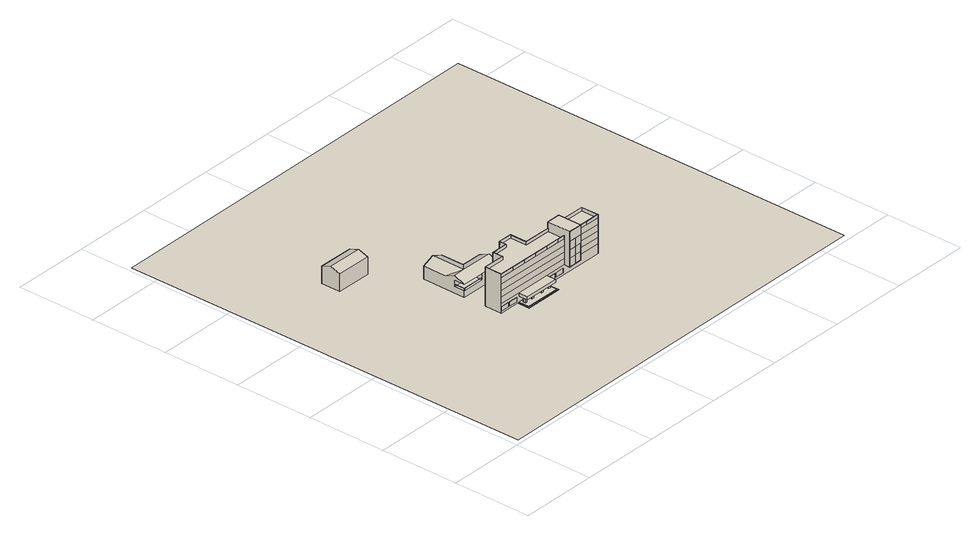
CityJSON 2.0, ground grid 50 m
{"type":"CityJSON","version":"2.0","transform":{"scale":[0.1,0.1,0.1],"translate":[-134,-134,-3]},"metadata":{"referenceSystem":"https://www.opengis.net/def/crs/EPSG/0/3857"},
"CityObjects":{
"building1":{"type":"Building","geometry":[{"type":"MultiSurface","lod":"2","boundaries":[[[0,1,2,3]],[[4,5,6,7]],[[3,6,5,8,0]],[[0,8,9,1]],[[1,9,4,7,2]],[[2,7,6,3]],[[5,4,9,8]]]}]},
"building2":{"type":"Building","geometry":[{"type":"MultiSurface","lod":"3","boundaries":[[[10,11,12,13]],[[14,15,16,17,18]],[[12,19,16,15]],[[20,21,22,23,24,25,26,27,28,29,30,31]],[[19,20,31]],[[12,11,32,19]],[[33,34,35,36,37,38]],[[13,12,15,14]],[[21,32,11,10,22]],[[38,17,16,19,31,30]],[[35,39,24,23,18,17,38,37,36]],[[28,27,40,25,24,41]],[[38,33,29,30]],[[39,35,34,26,25,24]],[[33,29,28,27,26,34]],[[42,36,37,41,24,39]],[[13,14,18,23,22,10]],[[41,37,43,44,45,28]],[[19,32,21,20]]]}]},
"building3":{"type":"Building","geometry":[{"type":"MultiSurface","lod":"3","boundaries":[[[46,47,48,49]],[[50,51,52,53]],[[53,52,54,55]],[[55,54,56,57]],[[57,56,58,59]],[[59,58,60,61]],[[61,60,62,63,64,65,66,67]],[[67,66,68,69,70,71,72,73,74]],[[75,76,51,50]],[[77,78,73,72]],[[79,80,78,81]],[[82,77,72,71]],[[83,84,85,86]],[[87,88,89,90,85,84,91,76,75]],[[92,86,85,90]],[[93,92,90,89]],[[94,95,80,93,89,88]],[[96,82,71,70]],[[64,63,97,98]],[[99,100,101,83,86,92,93,80,79,97,63,62,102,103]],[[104,105,106,107]],[[108,109,110,111]],[[112,113,114,115]],[[116,117,118,119]],[[120,121,122,123]],[[124,125,126,127]],[[128,129,130,131]],[[132,133,102,62,60,58,56,54,52,51,76,91,101,100,134,135,136,137,138,139]],[[140,132,139,141]],[[142,133,132,140]],[[103,102,133,142]],[[99,143,134,100]],[[144,136,135,145]],[[146,137,136,144]],[[147,138,137,146]],[[141,139,138,147]],[[145,135,134,143]],[[147,146,144,145,143,99,103,142,140,141]],[[97,79,81,98],[114,113,112,115],[127,126,125,124],[121,120,123,122],[118,117,116,119],[130,129,128,131],[104,107,106,105],[110,109,108,111]],[[148,149,150,151]],[[152,153,154,155,65,64,98,81,78,77,82,96,156,157]],[[152,158,149,148,159,153]],[[153,159,148,151,154]],[[160,150,149,158,152,157,68,66,65,155]],[[155,154,151,150,160]],[[69,156,96,70]],[[161,162,163,164]],[[165,166,167,168]],[[169,170,171,172]],[[173,174,175,176]],[[177,178,179,180]],[[181,182,183,184]],[[185,186,187,188]],[[68,157,156,69],[187,186,185,188],[183,182,181,184]],[[189,190,191,192]],[[83,101,91,84],[163,162,161,164],[178,177,180,179],[174,173,176,175],[170,169,172,171],[166,165,168,167],[192,191,190,189]],[[193,194,195,196]],[[197,193,196,94]],[[198,194,193,197],[199,200,201,202],[203,204,205,206],[207,208,209,210],[211,212,213,214]],[[95,195,194,198]],[[94,196,195,95]],[[215,216,217,218]],[[219,218,220,221],[217,216,215,218]],[[222,223,224,225]],[[226,225,227,228],[224,223,222,225]],[[229,230,231,232],[233,234,235,236]],[[235,234,233,236]],[[237,238,239,240]],[[241,242,237,243],[239,238,237,240]],[[244,245,246,247]],[[50,53,55,57,59,61,67,74,247,246,87,75]],[[247,248,249,244]],[[244,249,250,245]],[[245,250,251,246]],[[249,248,252,253,254,255,251,250]],[[197,94,88,87,246,251,255,256,257,252,248,247,74,73,78,80,95,198],[227,225,226,228],[218,219,221,220],[237,242,241,243],[230,229,232,231]],[[247,246,251,255,256,257,252,248]],[[256,258,259,257],[260,261,262,263],[264,265,266,267],[268,269,270,271],[272,273,274,275]],[[254,258,256,255]],[[253,259,258,254]],[[252,257,259,253]],[[276,277,278,279]],[[273,272,205,204]],[[275,274,203,206]],[[272,275,206,205]],[[280,281,282,283]],[[268,271,209,208]],[[269,268,208,207]],[[270,269,207,210]],[[271,270,210,209]],[[284,285,286,287]],[[265,264,202,201]],[[266,265,201,200]],[[288,289,290,291]],[[262,261,212,211]],[[260,263,214,213]],[[274,273,204,203]],[[261,260,213,212]],[[263,262,211,214]],[[267,266,200,199]],[[264,267,199,202]]]}]}
},
"vertices":[
[534,1798,30],[759,1798,30],[759,1675,30],[534,1675,30],[759,1737,159],[534,1737,159],[534,1675,138],[759,1675,138],[534,1798,138],[759,1798,138],
[1060,1421,30],[1060,1421,110],[1060,1273,110],[1060,1273,30],[1194,1273,30],[1194,1273,110],[1194,1207,140],[1194,1140,110],[1194,1140,30],[987,1207,140],[914,1273,110],[914,1421,110],[914,1421,30],[914,1140,30],[914,1140,70],[914,1141,70],[914,1207,70],[914,1207,84],[914,1207,85],[914,1207,110],[914,1140,110],[914,1207,140],[987,1421,140],[1060,1207,110],[1060,1207,70],[1060,1140,70],[1060,1140,84],[1060,1140,85],[1060,1140,110],[915,1140,70],[914,1141,84],[914,1140,85],[915,1140,84],[1060,1141,85],[915,1141,85],[915,1207,85],
[20,9,30],[2673,22,30],[2660,2671,30],[7,2658,30],[1058,1002,30],[1058,1002,270],[1058,1066,270],[1058,1066,30],[1161,1066,270],[1161,1066,30],[1161,1110,270],[1161,1110,30],[1253,1110,270],[1253,1110,30],[1253,1002,270],[1253,1002,30],[1427,1002,270],[1427,1002,310],[1514,1002,310],[1514,1002,270],[1701,1002,270],[1701,1002,30],[1701,890,270],[1701,890,250],[1701,890,210],[1701,890,170],[1701,890,130],[1701,890,90],[1701,890,30],[919,1002,30],[919,1002,270],[1514,890,130],[1514,890,90],[1427,850,90],[1427,890,90],[1514,850,90],[1514,890,170],[1427,890,250],[919,890,250],[919,890,210],[1427,890,210],[919,890,30],[919,890,90],[919,890,130],[919,890,170],[919,890,270],[1427,890,170],[1427,890,130],[1059,890,90],[1288,890,90],[1514,890,210],[1427,850,310],[1514,850,310],[1427,892,250],[1427,892,270],[1427,890,270],[1427,1000,270],[1427,1000,250],[1428,850,309],[1428,850,252],[1513,850,252],[1513,850,309],[1469,850,249],[1428,850,249],[1428,850,199],[1469,850,199],[1513,850,249],[1470,850,249],[1470,850,199],[1513,850,199],[1469,850,197],[1428,850,197],[1428,850,147],[1469,850,147],[1469,850,145],[1428,850,145],[1428,850,95],[1469,850,95],[1512,850,145],[1470,850,145],[1470,850,95],[1512,850,95],[1512,850,197],[1470,850,197],[1470,850,147],[1512,850,147],[1251,1108,270],[1251,1000,270],[921,892,270],[921,1000,270],[1060,1000,270],[1060,1064,270],[1163,1064,270],[1163,1108,270],[1251,1108,250],[1163,1108,250],[1251,1000,250],[921,892,250],[1060,1000,250],[921,1000,250],[1060,1064,250],[1163,1064,250],[1699,892,250],[1699,892,270],[1699,1000,270],[1699,1000,250],[1514,892,270],[1514,892,250],[1514,1000,250],[1514,1000,270],[1514,890,250],[1514,890,270],[1516,892,270],[1516,892,250],[1516,1000,270],[1011,890,269],[919,890,269],[919,890,251],[1011,890,251],[1103,890,269],[1012,890,269],[1012,890,251],[1103,890,251],[1195,890,269],[1104,890,269],[1104,890,251],[1195,890,251],[1286,890,269],[1196,890,269],[1196,890,251],[1286,890,251],[1425,890,269],[1378,890,269],[1378,890,251],[1425,890,251],[1607,890,269],[1515,890,269],[1515,890,251],[1607,890,251],[1701,890,269],[1608,890,269],[1608,890,251],[1701,890,251],[1377,890,269],[1287,890,269],[1287,890,251],[1377,890,251],[1059,830,70],[1288,830,70],[1288,830,90],[1059,830,90],[1059,890,70],[1288,890,70],[1218,870,70],[1206,870,70],[1206,855,70],[1218,855,70],[1085,855,70],[1085,870,70],[1074,870,70],[1074,855,70],[1139,855,70],[1139,870,70],[1126,870,70],[1126,855,70],[1262,870,70],[1262,855,70],[1274,855,70],[1274,870,70],[1298,890,44],[1351,890,44],[1351,890,70],[1298,890,70],[1352,890,70],[1298,890,43],[1352,890,43],[1364,890,44],[1417,890,44],[1417,890,70],[1364,890,70],[1418,890,70],[1364,890,43],[1418,890,43],[977,890,69],[923,890,69],[923,890,42],[977,890,42],[976,890,68],[976,890,43],[923,890,43],[923,890,68],[989,890,42],[1042,890,42],[1042,890,68],[989,890,68],[1043,890,69],[989,890,69],[1043,890,42],[1292,812,30],[1052,812,30],[1052,890,30],[1292,890,30],[1292,890,32],[1292,812,32],[1052,812,32],[1052,890,32],[1286,890,32],[1286,819,32],[1058,819,32],[1058,890,32],[1058,890,34],[1286,890,34],[1058,819,34],[1286,819,34],[1274,855,34],[1262,855,34],[1262,870,34],[1274,870,34],[1218,855,34],[1206,855,34],[1206,870,34],[1218,870,34],[1139,870,34],[1139,855,34],[1126,855,34],[1126,870,34],[1074,870,34],[1085,870,34],[1085,855,34],[1074,855,34],[1085,870,10],[1085,855,10],[1074,855,10],[1074,870,10],[1139,870,24],[1139,855,24],[1126,855,24],[1126,870,24],[1206,855,28],[1206,870,28],[1218,870,28],[1218,855,28],[1262,855,27],[1262,870,27],[1274,870,27],[1274,855,27]
]}
